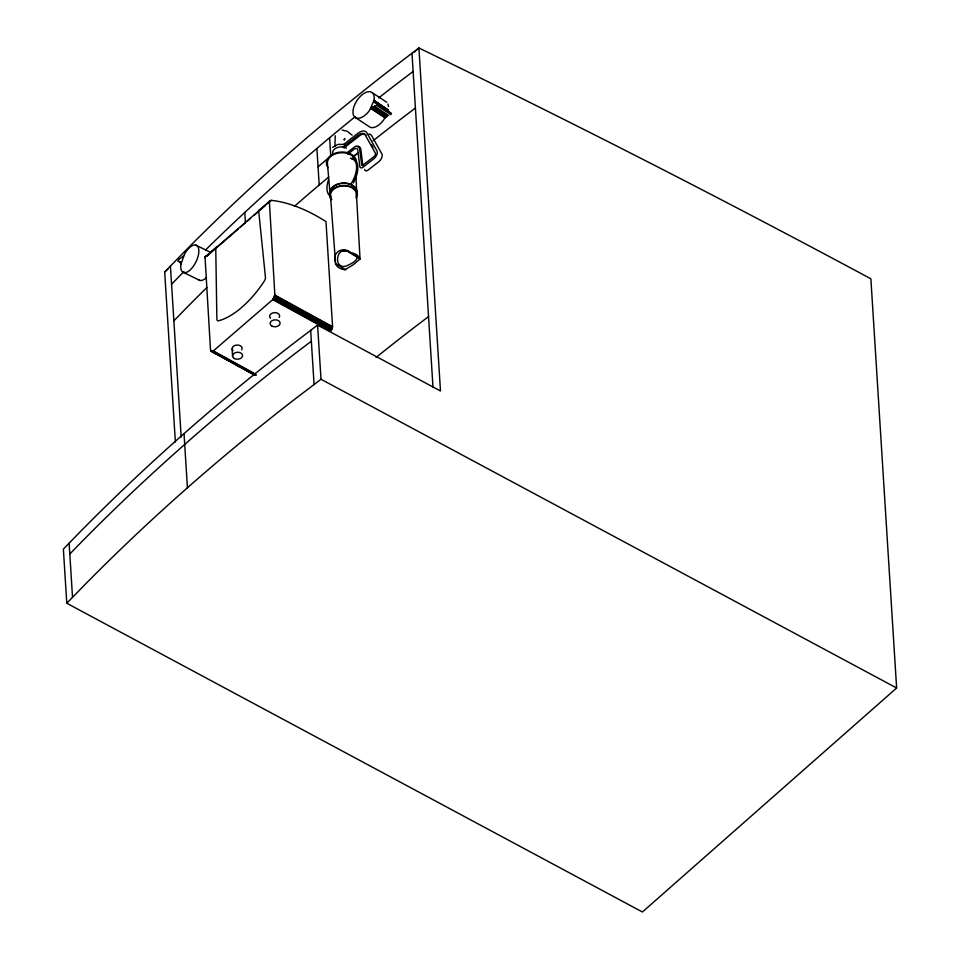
<?xml version="1.0" encoding="UTF-8"?>
<svg xmlns="http://www.w3.org/2000/svg" width="960" height="960" viewBox="0 0 960 960"><rect width="100%" height="100%" fill="white"/><g stroke="black" fill="none" stroke-linecap="round" stroke-linejoin="round"><path stroke-width="1.44" d="M272.736 299.604L274.848 294.696L269.364 201.336A7.62 4.056 49.2 0 1 271.392 200.364A136.536 72.66 49.2 0 1 325.98 221.58L332.58 326.736L330.468 331.248L272.736 299.604L213.312 350.94L211.236 351.372L210.492 349.848L205.032 256.92A7.62 4.056 49.2 0 1 206.772 255.96M344.64 139.752L344.76 138.516L343.98 139.872L344.436 139.368M180.876 264.396L184.68 253.788A15.06 6.888 -63.9 0 1 198.336 247.68A15.06 6.888 -63.9 0 1 190.464 269.676A15.06 6.888 -63.9 0 1 180.876 264.396L180.3 262.38L178.128 260.988L178.632 259.596L183.612 255.924M335.256 135.732L334.908 146.112M373.212 106.668L387.42 116.04L384.984 117.84L370.776 108.468L376.62 105.276L377.22 103.944L374.7 102.36L374.04 100.296A15.06 7.992 -56.6 0 0 362.928 94.14A15.06 7.992 -56.6 0 0 353.52 115.272A15.06 7.992 -56.6 0 0 369.504 110.484L374.04 100.296L388.32 110.28L374.1 100.896M349.164 252.156L360.036 258.996L353.124 264.852L344.844 269.76A12.552 8.7 -3.6 0 1 335.652 264.12L330.528 196.524A13.056 9.048 -3.6 0 1 344.136 185.904A13.056 9.048 -3.6 0 1 356.184 196.584M384.984 117.84L383.724 119.856A15.06 7.992 -56.6 0 1 368.964 126.48L354.744 117.108M175.38 442.008L164.676 271.992L183.852 252.3A2414.184 1674 -3.6 0 1 395.784 65.568L418.908 48C571.188 121.692 721.848 198.732 870.876 278.808L896.628 688.008L642.408 912L66.78 603.252L63.372 549.084L82.548 529.392A2414.184 1674 -3.6 0 1 294.48 342.672L317.592 325.092L440.484 391.008L418.908 48L414.408 51.96M171.564 284.268L183.96 271.536M173.868 320.856L187.296 307.056A2414.184 1674 -3.6 0 1 206.844 287.544M69.804 554.016L83.232 540.228A2414.184 1674 -3.6 0 1 295.152 353.496L311.352 341.196M66.78 603.252L85.956 583.56A2414.184 1674 -3.6 0 1 297.888 396.828L321 379.26L317.592 325.092M332.556 147.408L337.908 144.384L344.34 144.408M164.676 271.992L168.06 269.016M204.9 257.136L215.64 247.836M258.528 210.78L269.232 201.552M204.684 257.616L269.016 202.044M207.06 255.948L238.092 229.128M240.348 227.184L244.872 223.284M247.128 221.328L250.512 218.4M253.896 215.484L257.28 212.556M261.744 208.704L264.96 205.92M268.176 203.148L271.392 200.364M355.044 116.808A2414.184 1674 -3.6 0 0 329.604 137.712L307.86 156.108A2414.184 1674 -3.6 0 0 205.584 249.936M318.048 166.764L327.576 158.7M328.728 176.988L310.164 192.696A2414.184 1674 -3.6 0 0 294.36 206.376M343.848 144.3L357.876 133.344A13.548 6.948 -58.5 0 1 366.936 132.984L377.052 151.044A5.148 2.64 -58.5 0 1 374.076 158.58L363.192 167.076A4.728 2.424 -58.5 0 1 359.784 166.38L357.828 150.252A5.592 2.868 -58.5 0 0 354.276 149.076L347.784 154.14M342.792 147.144L358.752 134.736A10.848 5.568 -58.5 0 1 364.92 134.484L375.456 153.264A2.448 1.26 -58.5 0 1 374.22 156.408L362.556 165.432A2.028 1.044 -58.5 0 1 361.764 165.276L359.52 148.032A8.28 4.248 -58.5 0 0 355.092 146.568L347.724 152.16M344.028 147.9L359.976 135.48A10.848 5.568 -58.5 0 1 365.268 134.508M352.68 157.152L358.092 152.928M413.112 71.436L396.924 83.748A2414.184 1674 -3.6 0 0 378.672 97.956M415.416 108.024L399.228 120.336A2414.184 1674 -3.6 0 0 373.056 140.808M428.544 316.596L412.344 328.908A2414.184 1674 -3.6 0 0 376.056 357.456M342.156 130.08L347.04 131.16L352.104 135.144M349.536 252.528L350.436 252.588A12.552 8.7 -3.6 0 1 359.628 258.216L359.808 258.828M349.032 252.156C337.236 243.972 332.232 268.464 345.288 266.328C349.752 264.768 363.732 258.072 353.052 254.544M195.684 245.064L210.396 252.252M178.128 260.988L180.804 262.296M183.876 272.628L199.92 280.464M321 379.26L896.628 688.008M274.848 295.092L332.58 326.736M274.812 295.536L332.532 327.18M274.716 295.992L332.448 327.648M274.584 296.472L332.316 328.116M274.416 296.964L332.148 328.608M274.212 297.456L331.932 329.1M273.96 297.936L331.692 329.58M273.696 298.392L331.416 330.036M273.396 298.836L331.116 330.48M273.072 299.244L330.804 330.888M213.312 350.94L255.3 373.956M212.928 351.18L256.212 374.916M210.54 350.268L255.828 375.096M210.648 350.64L255.468 375.204M210.792 350.94L254.088 374.676M210.996 351.192L254.532 375.096M351.48 253.608C344.712 245.484 331.968 251.352 335.136 261.804M335.46 263.52L345.732 269.808M372.468 92.844L386.676 102.216M374.064 100.608L388.272 109.98M374.16 101.184L388.38 110.556M374.232 101.448L388.452 110.832M374.328 101.712L388.536 111.084M374.436 101.94L388.776 111.54M374.7 102.36L391.428 113.328L390.828 114.648L376.62 105.276M374.412 106.104L388.632 115.476M372.9 106.836L387.12 116.22M372.6 107.04L386.808 116.412M372.288 107.244L386.508 116.616M371.988 107.46L386.196 116.832M371.676 107.688L385.896 117.072M371.376 107.94L385.584 117.312M371.076 108.192L385.284 117.576M371.532 144.756L372.972 147.324M362.808 165.48L360.744 148.776A8.28 4.248 -58.5 0 0 357.672 146.844M329.928 192.72L327.492 164.148A14.064 9.744 -3.6 0 1 339.696 152.856A14.064 9.744 -3.6 0 1 355.368 160.824M411.972 53.268L432.996 387.42M329.604 137.712L330.66 154.608M316.896 148.464L319.2 185.052M310.668 330.36L314.076 384.516M244.776 212.46L245.412 222.696M232.116 348.996L232.572 356.22M184.02 433.62L187.428 487.788M170.424 266.088L181.188 437.064M69.12 543.192L72.528 597.348M356.412 193.428L360.036 258.996M355.92 173.976L356.676 192.6M354 156.108A2414.184 1674 -3.6 0 1 356.232 154.296M331.86 199.488A13.056 9.048 -3.6 0 1 331.008 198.048M330.216 195.804A13.728 9.516 -3.6 0 1 342.816 183.072A13.728 9.516 -3.6 0 1 356.688 194.256M331.272 199.716A13.728 9.516 -3.6 0 1 342.972 185.472A13.728 9.516 -3.6 0 1 356.1 198.276M330.54 195.72A13.392 9.288 -3.6 0 1 330.048 194.148M329.964 192.54A13.392 9.288 -3.6 0 1 330.288 190.92M330.996 189.36A13.392 9.288 -3.6 0 1 343.992 183.264A13.392 9.288 -3.6 0 1 356.1 189.42M347.82 251.196A10.044 6.96 -3.6 0 1 342.672 250.872M365.736 134.832A10.848 5.568 -58.5 0 1 366.144 135.24M364.68 169.38A4.728 2.424 -58.5 0 0 368.088 170.076L378.972 161.58A5.148 2.64 -58.5 0 0 381.948 154.044L371.832 135.984A13.548 6.948 -58.5 0 0 368.94 134.016M351.768 159A21.756 11.16 -58.5 0 1 353.28 182.964M350.544 158.244A21.756 11.16 -58.5 0 1 350.736 184.38M331.092 196.56A21.756 11.16 -58.5 0 1 328.488 179.832M332.628 153.576A8.244 5.724 -3.6 0 1 337.056 147.636A8.244 5.724 -3.6 0 1 346.416 148.224M328.032 167.676A15.06 10.44 -3.6 0 1 338.268 152.364A15.06 10.44 -3.6 0 1 356.46 162.516M387.9 104.064A15.06 7.992 -56.6 0 1 388.44 106.596M206.508 277.524A15.06 6.888 -63.9 0 1 198.348 279.6M259.608 209.844A7.62 4.056 49.2 0 0 258.648 210.6L265.464 277.476A4.104 1.992 -61.3 0 1 264.192 281.292L261.996 284.556A77.088 37.452 -61.3 0 1 220.836 320.124L218.568 320.76A4.332 2.1 -61.3 0 1 216.876 319.14L215.748 247.656A7.62 4.056 49.2 0 1 217.488 246.696M259.848 209.748A7.62 4.056 49.2 0 1 260.664 209.628M270.54 318.24A5.016 3.48 -3.6 0 1 274.2 312.648A5.016 3.48 -3.6 0 1 279.192 317.424M233.016 350.652A5.016 3.48 -3.6 0 1 236.664 345.06A5.016 3.48 -3.6 0 1 241.668 349.836M271.884 326.1A5.016 3.48 -3.6 0 0 280.044 323.76A5.016 3.48 -3.6 0 0 273.372 320.112A5.016 3.48 -3.6 0 0 271.884 326.1M234.36 358.524A5.016 3.48 -3.6 0 0 242.508 356.184A5.016 3.48 -3.6 0 0 235.848 352.524A5.016 3.48 -3.6 0 0 234.36 358.524"/></g></svg>
